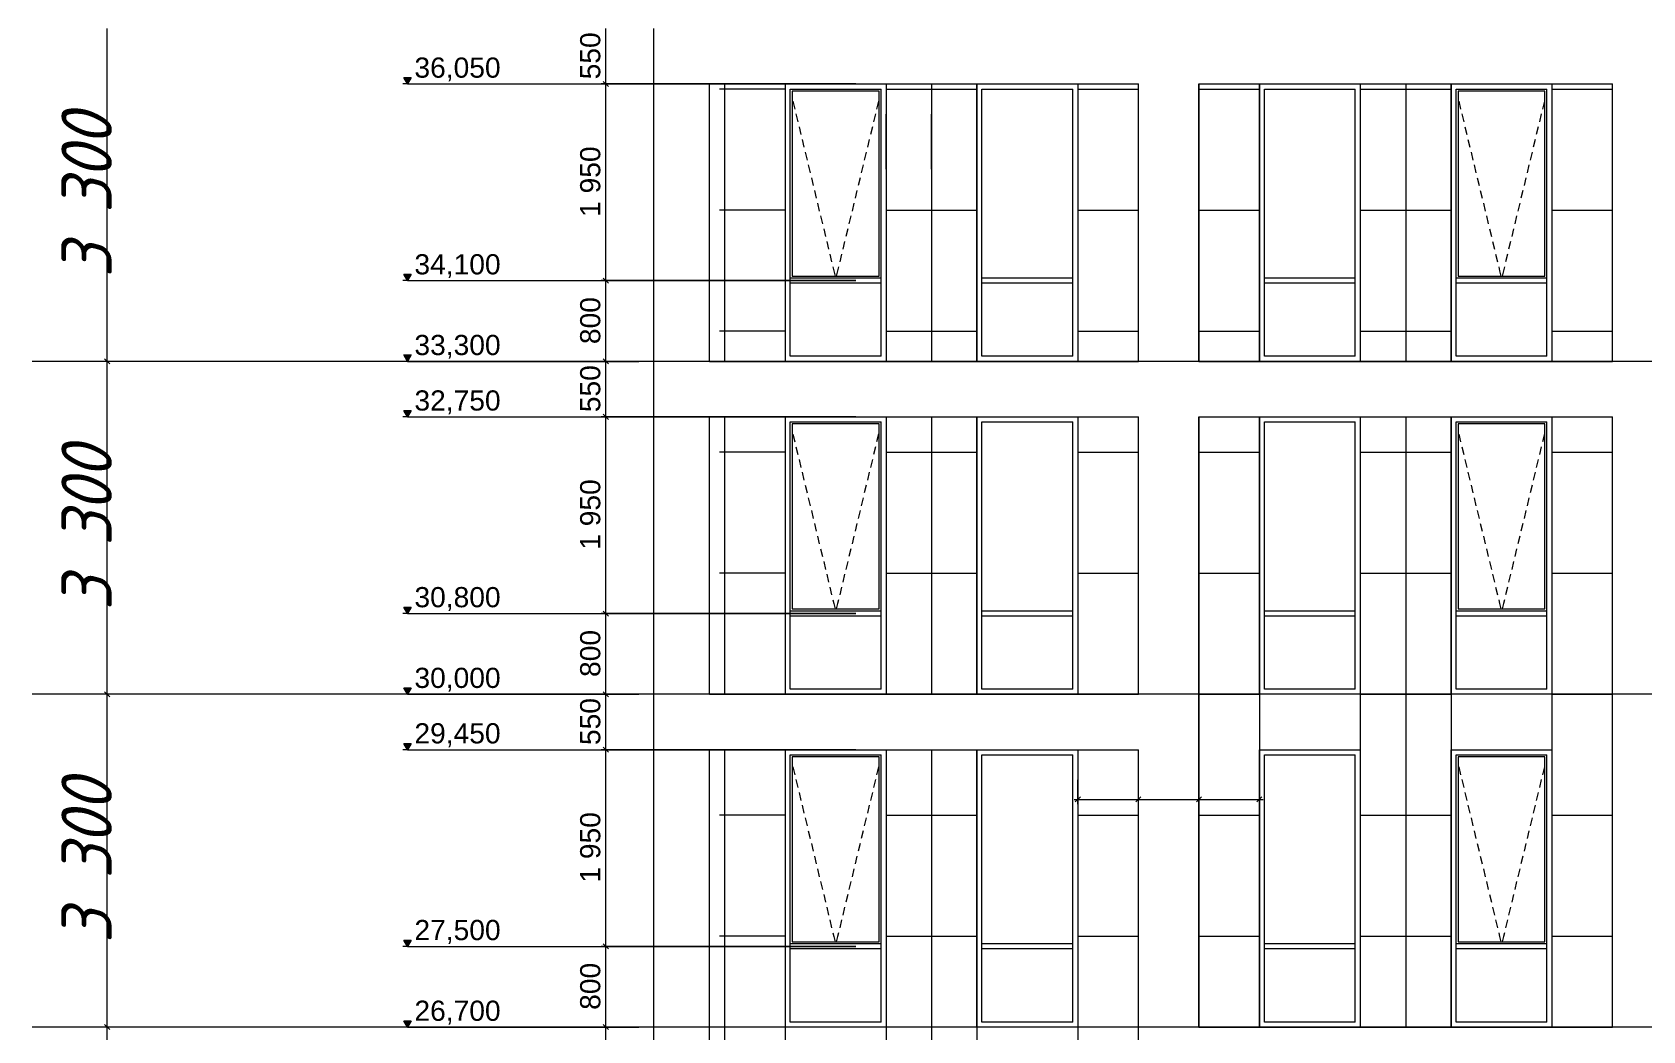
# Model space of a CAD drawing. Header units: millimetres. Extents: x 1499747 to 4230374, y -28481 to 441852.
# Drawn here: x 2604981 to 2620943, y 8880 to 18780 of the extents above; entities that cross this region are included whole.
import ezdxf
from ezdxf.xclip import XClip

# ---------------------------------------------------------------- set-up
doc = ezdxf.new("R2010")
doc.units = ezdxf.units.MM
doc.header["$MEASUREMENT"] = 0
doc.header["$XCLIPFRAME"] = 0
for name, color, linetype, lineweight in [('1 Фасад_42_Витражные окна_Ном._пера__1_Ном._пера__7', 7, 'Continuous', 18), ('1 Фасад_42_Витражные окна_Ном._пера__92_Ном._пера__233', 233, 'Continuous', 18), ('1 Фасад_42_Выступы_Ном._пера__1_Ном._пера__7', 7, 'Continuous', 18), ('1 Фасад_42_Отделка керамика_Ном._пера__1_Ном._пера__7', 7, 'Continuous', 18), ('1 Фасад_42_Размер - ГКЛ перегородки_Ном._пера__5_Ном._пера__5', 5, 'Continuous', 18), ('1 Фасад_42_Размер - Общий_Ном._пера__1_Ном._пера__7', 7, 'Continuous', 18), ('1 Фасад_42_Сетка кладки_Ном._пера__20_Ном._пера__1', 1, 'Continuous', 18), ('1 Фасад_42_Сетка кладки_Ном._пера__5_Ном._пера__5', 5, 'Continuous', 18), ('1 Фасад_42_Сетка кладки_Ном._пера__62_Ном._пера__253', 252, 'Continuous', 18)]:
    doc.layers.add(name, color=color, linetype=linetype, lineweight=lineweight)
doc.layers.add('Чертеж и Рисунок', color=7, linetype='Continuous')
doc.styles.add('СГЕНЕРИР_СТИЛЬ_1', font='')
doc.styles.add('СГЕНЕРИР_СТИЛЬ_2', font='arial.ttf')
doc.styles.get('СГЕНЕРИР_СТИЛЬ_1').set_extended_font_data('GOST Common', italic=True)

# ---------------------------------------------------------------- blocks, each defined once
blk = doc.blocks.new('Чертеж_5_42', base_point=(1557140, 9891))
at = {"layer": '1 Фасад_42_Размер - Общий_Ном._пера__1_Ном._пера__7', "linetype": 'Continuous', "true_color": 0x939598}
for points in [[(1502498, 45941), (1502535, 46004), (1502462, 46004)], [(1502498, 43991), (1502535, 44054), (1502462, 44054)], [(1502498, 43191), (1502535, 43254), (1502462, 43254)], [(1502498, 42641), (1502535, 42704), (1502462, 42704)], [(1502498, 40691), (1502535, 40754), (1502462, 40754)], [(1502498, 39891), (1502535, 39954), (1502462, 39954)], [(1502498, 39341), (1502535, 39404), (1502462, 39404)], [(1502498, 37391), (1502535, 37454), (1502462, 37454)], [(1502498, 36591), (1502535, 36654), (1502462, 36654)]]:
    blk.add_hatch(color=252, dxfattribs=at).paths.add_polyline_path(points)
at = {"layer": '1 Фасад_42_Витражные окна_Ном._пера__1_Ном._пера__7', "color": 252, "linetype": 'Continuous', "true_color": 0x939598}
for p, q in [((1506291, 45591), (1506291, 45891)), ((1506291, 45891), (1506741, 45891)), ((1506311, 45871), (1506311, 44036)), ((1507171, 45871), (1506311, 45871)), ((1506741, 45891), (1507191, 45891)), ((1507171, 44036), (1507171, 45871)), ((1507191, 45591), (1507191, 45891)), ((1508191, 45591), (1508191, 45891)), ((1508191, 45891), (1508641, 45891)), ((1508641, 45891), (1509091, 45891)), ((1509091, 45591), (1509091, 45891)), ((1510990, 45591), (1510990, 45891)), ((1510990, 45891), (1511440, 45891)), ((1511440, 45891), (1511890, 45891)), ((1511890, 45591), (1511890, 45891)), ((1512890, 45591), (1512890, 45891)), ((1512890, 45891), (1513340, 45891)), ((1512910, 45871), (1512910, 44036)), ((1513770, 45871), (1512910, 45871)), ((1513340, 45891), (1513790, 45891)), ((1513770, 44036), (1513770, 45871)), ((1513790, 45591), (1513790, 45891)), ((1506291, 44191), (1506291, 45591)), ((1507191, 44191), (1507191, 45591)), ((1508191, 44191), (1508191, 45591)), ((1509091, 44191), (1509091, 45591)), ((1510990, 44191), (1510990, 45591)), ((1511890, 44191), (1511890, 45591)), ((1512890, 44191), (1512890, 45591)), ((1513790, 44191), (1513790, 45591)), ((1506291, 44016), (1506291, 44191)), ((1507191, 44016), (1507191, 44191)), ((1508191, 44016), (1508191, 44191)), ((1509091, 44016), (1509091, 44191)), ((1510990, 44016), (1510990, 44191)), ((1511890, 44016), (1511890, 44191)), ((1512890, 44016), (1512890, 44191)), ((1513790, 44016), (1513790, 44191)), ((1506291, 43991), (1506291, 44016)), ((1506741, 44016), (1506291, 44016)), ((1506291, 43966), (1506291, 43991)), ((1506291, 43241), (1506291, 43966)), ((1506741, 43966), (1506291, 43966)), ((1506311, 44036), (1507171, 44036)), ((1507191, 44016), (1506741, 44016)), ((1507191, 43966), (1506741, 43966)), ((1507191, 43991), (1507191, 44016)), ((1507191, 43966), (1507191, 43991)), ((1507191, 43241), (1507191, 43966)), ((1508191, 43991), (1508191, 44016)), ((1508641, 44016), (1508191, 44016)), ((1508191, 43966), (1508191, 43991)), ((1508191, 43241), (1508191, 43966)), ((1508641, 43966), (1508191, 43966)), ((1509091, 44016), (1508641, 44016)), ((1509091, 43966), (1508641, 43966)), ((1509091, 43991), (1509091, 44016)), ((1509091, 43966), (1509091, 43991)), ((1509091, 43241), (1509091, 43966)), ((1510990, 43991), (1510990, 44016)), ((1511440, 44016), (1510990, 44016)), ((1510990, 43966), (1510990, 43991)), ((1510990, 43241), (1510990, 43966)), ((1511440, 43966), (1510990, 43966)), ((1511890, 44016), (1511440, 44016)), ((1511890, 43966), (1511440, 43966)), ((1511890, 43991), (1511890, 44016)), ((1511890, 43966), (1511890, 43991)), ((1511890, 43241), (1511890, 43966)), ((1512890, 43991), (1512890, 44016)), ((1513340, 44016), (1512890, 44016)), ((1512890, 43966), (1512890, 43991)), ((1512890, 43241), (1512890, 43966)), ((1513340, 43966), (1512890, 43966)), ((1512910, 44036), (1513770, 44036)), ((1513790, 44016), (1513340, 44016)), ((1513790, 43966), (1513340, 43966)), ((1513790, 43991), (1513790, 44016)), ((1513790, 43966), (1513790, 43991)), ((1513790, 43241), (1513790, 43966)), ((1506741, 43241), (1506291, 43241)), ((1507191, 43241), (1506741, 43241)), ((1508641, 43241), (1508191, 43241)), ((1509091, 43241), (1508641, 43241)), ((1511440, 43241), (1510990, 43241)), ((1511890, 43241), (1511440, 43241)), ((1513340, 43241), (1512890, 43241)), ((1513790, 43241), (1513340, 43241)), ((1506291, 42291), (1506291, 42591)), ((1506291, 42591), (1506741, 42591)), ((1506311, 42571), (1506311, 40736)), ((1507171, 42571), (1506311, 42571)), ((1506741, 42591), (1507191, 42591)), ((1507171, 40736), (1507171, 42571)), ((1507191, 42291), (1507191, 42591)), ((1508191, 42291), (1508191, 42591)), ((1508191, 42591), (1508641, 42591)), ((1508641, 42591), (1509091, 42591)), ((1509091, 42291), (1509091, 42591)), ((1510990, 42291), (1510990, 42591)), ((1510990, 42591), (1511440, 42591)), ((1511440, 42591), (1511890, 42591)), ((1511890, 42291), (1511890, 42591)), ((1512890, 42291), (1512890, 42591)), ((1512890, 42591), (1513340, 42591)), ((1512910, 42571), (1512910, 40736)), ((1513770, 42571), (1512910, 42571)), ((1513340, 42591), (1513790, 42591)), ((1513770, 40736), (1513770, 42571)), ((1513790, 42291), (1513790, 42591)), ((1506291, 40891), (1506291, 42291)), ((1507191, 40891), (1507191, 42291)), ((1508191, 40891), (1508191, 42291)), ((1509091, 40891), (1509091, 42291)), ((1510990, 40891), (1510990, 42291)), ((1511890, 40891), (1511890, 42291)), ((1512890, 40891), (1512890, 42291)), ((1513790, 40891), (1513790, 42291)), ((1506291, 40716), (1506291, 40891)), ((1507191, 40716), (1507191, 40891)), ((1508191, 40716), (1508191, 40891)), ((1509091, 40716), (1509091, 40891)), ((1510990, 40716), (1510990, 40891)), ((1511890, 40716), (1511890, 40891)), ((1512890, 40716), (1512890, 40891)), ((1513790, 40716), (1513790, 40891)), ((1506291, 40691), (1506291, 40716)), ((1506741, 40716), (1506291, 40716)), ((1506311, 40736), (1507171, 40736)), ((1507191, 40716), (1506741, 40716)), ((1507191, 40691), (1507191, 40716)), ((1508191, 40691), (1508191, 40716)), ((1508641, 40716), (1508191, 40716)), ((1509091, 40716), (1508641, 40716)), ((1509091, 40691), (1509091, 40716)), ((1510990, 40691), (1510990, 40716)), ((1511440, 40716), (1510990, 40716)), ((1511890, 40716), (1511440, 40716)), ((1511890, 40691), (1511890, 40716)), ((1512890, 40691), (1512890, 40716)), ((1513340, 40716), (1512890, 40716)), ((1512910, 40736), (1513770, 40736)), ((1513790, 40716), (1513340, 40716)), ((1513790, 40691), (1513790, 40716)), ((1506291, 40666), (1506291, 40691)), ((1506291, 39941), (1506291, 40666)), ((1506741, 40666), (1506291, 40666)), ((1507191, 40666), (1506741, 40666)), ((1507191, 40666), (1507191, 40691)), ((1507191, 39941), (1507191, 40666)), ((1508191, 40666), (1508191, 40691)), ((1508191, 39941), (1508191, 40666)), ((1508641, 40666), (1508191, 40666)), ((1509091, 40666), (1508641, 40666)), ((1509091, 40666), (1509091, 40691)), ((1509091, 39941), (1509091, 40666)), ((1510990, 40666), (1510990, 40691)), ((1510990, 39941), (1510990, 40666)), ((1511440, 40666), (1510990, 40666)), ((1511890, 40666), (1511440, 40666)), ((1511890, 40666), (1511890, 40691)), ((1511890, 39941), (1511890, 40666)), ((1512890, 40666), (1512890, 40691)), ((1512890, 39941), (1512890, 40666)), ((1513340, 40666), (1512890, 40666)), ((1513790, 40666), (1513340, 40666)), ((1513790, 40666), (1513790, 40691)), ((1513790, 39941), (1513790, 40666)), ((1506741, 39941), (1506291, 39941)), ((1507191, 39941), (1506741, 39941)), ((1508641, 39941), (1508191, 39941)), ((1509091, 39941), (1508641, 39941)), ((1511440, 39941), (1510990, 39941)), ((1511890, 39941), (1511440, 39941)), ((1513340, 39941), (1512890, 39941)), ((1513790, 39941), (1513340, 39941)), ((1506291, 38991), (1506291, 39291)), ((1506291, 39291), (1506741, 39291)), ((1506311, 39271), (1506311, 37436)), ((1507171, 39271), (1506311, 39271)), ((1506741, 39291), (1507191, 39291)), ((1507171, 37436), (1507171, 39271)), ((1507191, 38991), (1507191, 39291)), ((1508191, 38991), (1508191, 39291)), ((1508191, 39291), (1508641, 39291)), ((1508641, 39291), (1509091, 39291)), ((1509091, 38991), (1509091, 39291)), ((1510990, 38991), (1510990, 39291)), ((1510990, 39291), (1511440, 39291)), ((1511440, 39291), (1511890, 39291)), ((1511890, 38991), (1511890, 39291)), ((1512890, 38991), (1512890, 39291)), ((1512890, 39291), (1513340, 39291)), ((1512910, 39271), (1512910, 37436)), ((1513770, 39271), (1512910, 39271)), ((1513340, 39291), (1513790, 39291)), ((1513770, 37436), (1513770, 39271)), ((1513790, 38991), (1513790, 39291)), ((1506291, 37591), (1506291, 38991)), ((1507191, 37591), (1507191, 38991)), ((1508191, 37591), (1508191, 38991)), ((1509091, 37591), (1509091, 38991)), ((1510990, 37591), (1510990, 38991)), ((1511890, 37591), (1511890, 38991)), ((1512890, 37591), (1512890, 38991)), ((1513790, 37591), (1513790, 38991)), ((1506291, 37416), (1506291, 37591)), ((1507191, 37416), (1507191, 37591)), ((1508191, 37416), (1508191, 37591)), ((1509091, 37416), (1509091, 37591)), ((1510990, 37416), (1510990, 37591)), ((1511890, 37416), (1511890, 37591)), ((1512890, 37416), (1512890, 37591)), ((1513790, 37416), (1513790, 37591)), ((1506291, 37391), (1506291, 37416)), ((1506741, 37416), (1506291, 37416)), ((1506291, 37366), (1506291, 37391)), ((1506291, 36641), (1506291, 37366)), ((1506741, 37366), (1506291, 37366)), ((1506311, 37436), (1507171, 37436)), ((1507191, 37416), (1506741, 37416)), ((1507191, 37366), (1506741, 37366)), ((1507191, 37391), (1507191, 37416)), ((1507191, 37366), (1507191, 37391)), ((1507191, 36641), (1507191, 37366)), ((1508191, 37391), (1508191, 37416)), ((1508641, 37416), (1508191, 37416)), ((1508191, 37366), (1508191, 37391)), ((1508191, 36641), (1508191, 37366)), ((1508641, 37366), (1508191, 37366)), ((1509091, 37416), (1508641, 37416)), ((1509091, 37366), (1508641, 37366)), ((1509091, 37391), (1509091, 37416)), ((1509091, 37366), (1509091, 37391)), ((1509091, 36641), (1509091, 37366)), ((1510990, 37391), (1510990, 37416)), ((1511440, 37416), (1510990, 37416)), ((1510990, 37366), (1510990, 37391)), ((1510990, 36641), (1510990, 37366)), ((1511440, 37366), (1510990, 37366)), ((1511890, 37416), (1511440, 37416)), ((1511890, 37366), (1511440, 37366)), ((1511890, 37391), (1511890, 37416)), ((1511890, 37366), (1511890, 37391)), ((1511890, 36641), (1511890, 37366)), ((1512890, 37391), (1512890, 37416)), ((1513340, 37416), (1512890, 37416)), ((1512890, 37366), (1512890, 37391)), ((1512890, 36641), (1512890, 37366)), ((1513340, 37366), (1512890, 37366)), ((1512910, 37436), (1513770, 37436)), ((1513790, 37416), (1513340, 37416)), ((1513790, 37366), (1513340, 37366)), ((1513790, 37391), (1513790, 37416)), ((1513790, 37366), (1513790, 37391)), ((1513790, 36641), (1513790, 37366)), ((1506741, 36641), (1506291, 36641)), ((1507191, 36641), (1506741, 36641)), ((1508641, 36641), (1508191, 36641)), ((1509091, 36641), (1508641, 36641)), ((1511440, 36641), (1510990, 36641)), ((1511890, 36641), (1511440, 36641)), ((1513340, 36641), (1512890, 36641)), ((1513790, 36641), (1513340, 36641))]:
    blk.add_line(p, q, dxfattribs=at)
at = {"layer": '1 Фасад_42_Витражные окна_Ном._пера__92_Ном._пера__233', "color": 252, "linetype": 'Continuous', "true_color": 0x939598}
for p, q in [((1506317, 45770), (1506335, 45692)), ((1507166, 45770), (1507147, 45692)), ((1512916, 45770), (1512935, 45692)), ((1513765, 45770), (1513746, 45692)), ((1506347, 45644), (1506366, 45566)), ((1506378, 45517), (1506396, 45439)), ((1507105, 45517), (1507086, 45439)), ((1507135, 45644), (1507116, 45566)), ((1512946, 45644), (1512965, 45566)), ((1512977, 45517), (1512996, 45439)), ((1513704, 45517), (1513685, 45439)), ((1513734, 45644), (1513715, 45566)), ((1506408, 45391), (1506427, 45313)), ((1507074, 45391), (1507055, 45313)), ((1513007, 45391), (1513026, 45313)), ((1513673, 45391), (1513654, 45313)), ((1506439, 45264), (1506457, 45187)), ((1507044, 45264), (1507025, 45187)), ((1513038, 45264), (1513057, 45187)), ((1513643, 45264), (1513624, 45187)), ((1506469, 45138), (1506488, 45060)), ((1507013, 45138), (1506994, 45060)), ((1513068, 45138), (1513087, 45060)), ((1513612, 45138), (1513593, 45060)), ((1506500, 45012), (1506518, 44934)), ((1506530, 44885), (1506549, 44808)), ((1506952, 44885), (1506933, 44808)), ((1506983, 45012), (1506964, 44934)), ((1513099, 45012), (1513118, 44934)), ((1513129, 44885), (1513148, 44808)), ((1513551, 44885), (1513532, 44808)), ((1513582, 45012), (1513563, 44934)), ((1506561, 44759), (1506579, 44681)), ((1506922, 44759), (1506903, 44681)), ((1513160, 44759), (1513179, 44681)), ((1513521, 44759), (1513502, 44681)), ((1506591, 44633), (1506610, 44555)), ((1506891, 44633), (1506872, 44555)), ((1513190, 44633), (1513209, 44555)), ((1513490, 44633), (1513471, 44555)), ((1506622, 44506), (1506640, 44428)), ((1506652, 44380), (1506671, 44302)), ((1506830, 44380), (1506811, 44302)), ((1506861, 44506), (1506842, 44428)), ((1513221, 44506), (1513240, 44428)), ((1513251, 44380), (1513270, 44302)), ((1513429, 44380), (1513410, 44302)), ((1513460, 44506), (1513441, 44428)), ((1506683, 44253), (1506701, 44176)), ((1506800, 44253), (1506781, 44176)), ((1513282, 44253), (1513301, 44176)), ((1513399, 44253), (1513380, 44176)), ((1506713, 44127), (1506722, 44089)), ((1506722, 44089), (1506735, 44036)), ((1506760, 44089), (1506747, 44036)), ((1506769, 44127), (1506760, 44089)), ((1513312, 44127), (1513321, 44089)), ((1513321, 44089), (1513334, 44036)), ((1513359, 44089), (1513346, 44036)), ((1513368, 44127), (1513359, 44089)), ((1506317, 42470), (1506335, 42392)), ((1507166, 42470), (1507147, 42392)), ((1512916, 42470), (1512935, 42392)), ((1513765, 42470), (1513746, 42392)), ((1506347, 42344), (1506366, 42266)), ((1507135, 42344), (1507116, 42266)), ((1512946, 42344), (1512965, 42266)), ((1513734, 42344), (1513715, 42266)), ((1506378, 42217), (1506396, 42139)), ((1507105, 42217), (1507086, 42139)), ((1512977, 42217), (1512996, 42139)), ((1513704, 42217), (1513685, 42139)), ((1506408, 42091), (1506427, 42013)), ((1507074, 42091), (1507055, 42013)), ((1513007, 42091), (1513026, 42013)), ((1513673, 42091), (1513654, 42013)), ((1506439, 41964), (1506457, 41887)), ((1506469, 41838), (1506488, 41760)), ((1507013, 41838), (1506994, 41760)), ((1507044, 41964), (1507025, 41887)), ((1513038, 41964), (1513057, 41887)), ((1513068, 41838), (1513087, 41760)), ((1513612, 41838), (1513593, 41760)), ((1513643, 41964), (1513624, 41887)), ((1506500, 41712), (1506518, 41634)), ((1506983, 41712), (1506964, 41634)), ((1513099, 41712), (1513118, 41634)), ((1513582, 41712), (1513563, 41634)), ((1506530, 41585), (1506549, 41508)), ((1506952, 41585), (1506933, 41508)), ((1513129, 41585), (1513148, 41508)), ((1513551, 41585), (1513532, 41508)), ((1506561, 41459), (1506579, 41381)), ((1506922, 41459), (1506903, 41381)), ((1513160, 41459), (1513179, 41381)), ((1513521, 41459), (1513502, 41381)), ((1506591, 41333), (1506610, 41255)), ((1506622, 41206), (1506640, 41128)), ((1506861, 41206), (1506842, 41128)), ((1506891, 41333), (1506872, 41255)), ((1513190, 41333), (1513209, 41255)), ((1513221, 41206), (1513240, 41128)), ((1513460, 41206), (1513441, 41128)), ((1513490, 41333), (1513471, 41255)), ((1506652, 41080), (1506671, 41002)), ((1506830, 41080), (1506811, 41002)), ((1513251, 41080), (1513270, 41002)), ((1513429, 41080), (1513410, 41002)), ((1506683, 40953), (1506701, 40876)), ((1506800, 40953), (1506781, 40876)), ((1513282, 40953), (1513301, 40876)), ((1513399, 40953), (1513380, 40876)), ((1506713, 40827), (1506722, 40789)), ((1506722, 40789), (1506735, 40736)), ((1506760, 40789), (1506747, 40736)), ((1506769, 40827), (1506760, 40789)), ((1513312, 40827), (1513321, 40789)), ((1513321, 40789), (1513334, 40736)), ((1513359, 40789), (1513346, 40736)), ((1513368, 40827), (1513359, 40789)), ((1506317, 39170), (1506335, 39092)), ((1507166, 39170), (1507147, 39092)), ((1512916, 39170), (1512935, 39092)), ((1513765, 39170), (1513746, 39092)), ((1506347, 39044), (1506366, 38966)), ((1507135, 39044), (1507116, 38966)), ((1512946, 39044), (1512965, 38966)), ((1513734, 39044), (1513715, 38966)), ((1506378, 38917), (1506396, 38839)), ((1506408, 38791), (1506427, 38713)), ((1507074, 38791), (1507055, 38713)), ((1507105, 38917), (1507086, 38839)), ((1512977, 38917), (1512996, 38839)), ((1513007, 38791), (1513026, 38713)), ((1513673, 38791), (1513654, 38713)), ((1513704, 38917), (1513685, 38839)), ((1506439, 38664), (1506457, 38587)), ((1507044, 38664), (1507025, 38587)), ((1513038, 38664), (1513057, 38587)), ((1513643, 38664), (1513624, 38587)), ((1506469, 38538), (1506488, 38460)), ((1507013, 38538), (1506994, 38460)), ((1513068, 38538), (1513087, 38460)), ((1513612, 38538), (1513593, 38460)), ((1506500, 38412), (1506518, 38334)), ((1506983, 38412), (1506964, 38334)), ((1513099, 38412), (1513118, 38334)), ((1513582, 38412), (1513563, 38334)), ((1506530, 38285), (1506549, 38208)), ((1506561, 38159), (1506579, 38081)), ((1506922, 38159), (1506903, 38081)), ((1506952, 38285), (1506933, 38208)), ((1513129, 38285), (1513148, 38208)), ((1513160, 38159), (1513179, 38081)), ((1513521, 38159), (1513502, 38081)), ((1513551, 38285), (1513532, 38208)), ((1506591, 38033), (1506610, 37955)), ((1506891, 38033), (1506872, 37955)), ((1513190, 38033), (1513209, 37955)), ((1513490, 38033), (1513471, 37955)), ((1506622, 37906), (1506640, 37828)), ((1506861, 37906), (1506842, 37828)), ((1513221, 37906), (1513240, 37828)), ((1513460, 37906), (1513441, 37828)), ((1506652, 37780), (1506671, 37702)), ((1506830, 37780), (1506811, 37702)), ((1513251, 37780), (1513270, 37702)), ((1513429, 37780), (1513410, 37702)), ((1506683, 37653), (1506701, 37576)), ((1506713, 37527), (1506722, 37489)), ((1506769, 37527), (1506760, 37489)), ((1506800, 37653), (1506781, 37576)), ((1513282, 37653), (1513301, 37576)), ((1513312, 37527), (1513321, 37489)), ((1513368, 37527), (1513359, 37489)), ((1513399, 37653), (1513380, 37576)), ((1506722, 37489), (1506735, 37436)), ((1506760, 37489), (1506747, 37436)), ((1513321, 37489), (1513334, 37436)), ((1513359, 37489), (1513346, 37436))]:
    blk.add_line(p, q, dxfattribs=at)
at = {"layer": '1 Фасад_42_Выступы_Ном._пера__1_Ном._пера__7', "color": 252, "linetype": 'Continuous', "true_color": 0x939598}
for p, q in [((1504940, 19541), (1504940, 46491)), ((1505490, 45941), (1509741, 45941)), ((1505490, 43191), (1505490, 45941)), ((1509741, 43191), (1509741, 45941)), ((1510341, 45941), (1514441, 45941)), ((1510341, 43191), (1510341, 45941)), ((1514441, 43191), (1514441, 45941)), ((1505490, 43191), (1509741, 43191)), ((1510341, 43191), (1514441, 43191)), ((1505490, 39891), (1505490, 42641)), ((1505490, 42641), (1509741, 42641)), ((1509741, 39891), (1509741, 42641)), ((1510341, 36591), (1510341, 42641)), ((1510341, 42641), (1514441, 42641)), ((1514441, 36591), (1514441, 42641)), ((1505490, 39891), (1509741, 39891)), ((1505490, 33291), (1505490, 39341)), ((1505490, 39341), (1509741, 39341)), ((1509741, 33291), (1509741, 39341)), ((1510341, 36591), (1514441, 36591))]:
    blk.add_line(p, q, dxfattribs=at)
at = {"layer": '1 Фасад_42_Отделка керамика_Ном._пера__1_Ном._пера__7', "color": 252, "linetype": 'Continuous', "true_color": 0x939598}
for p, q in [((1507241, 45941), (1507241, 43191)), ((1508141, 43191), (1508141, 45941)), ((1509141, 45941), (1509141, 43191)), ((1510940, 43191), (1510940, 45941)), ((1511940, 45941), (1511940, 43191)), ((1512840, 43191), (1512840, 45941)), ((1507241, 42641), (1507241, 39891)), ((1508141, 39891), (1508141, 42641)), ((1509141, 42641), (1509141, 39891)), ((1510940, 39891), (1510940, 42641)), ((1511940, 42641), (1511940, 39891)), ((1512840, 39891), (1512840, 42641)), ((1511940, 39891), (1510940, 39891)), ((1513840, 39891), (1512840, 39891)), ((1507241, 39341), (1507241, 36591)), ((1508141, 36591), (1508141, 39341)), ((1509141, 39341), (1509141, 36591)), ((1510940, 36591), (1510940, 39341)), ((1510940, 39341), (1511940, 39341)), ((1511940, 39341), (1511940, 36591)), ((1512840, 36591), (1512840, 39341)), ((1512840, 39341), (1513840, 39341)), ((1507241, 36591), (1506241, 36591)), ((1509141, 36591), (1508141, 36591))]:
    blk.add_line(p, q, dxfattribs=at)
at = {"layer": '1 Фасад_42_Размер - ГКЛ перегородки_Ном._пера__5_Ном._пера__5', "color": 252, "linetype": 'Continuous', "true_color": 0x939598}
for p, q in [((1499521, 43191), (1499521, 46491)), ((1499568, 43191), (1498778, 43191)), ((1499568, 43191), (1498778, 43191)), ((1499496, 43216), (1499546, 43166)), ((1499496, 43216), (1499546, 43166)), ((1499521, 39891), (1499521, 43191)), ((1499496, 39916), (1499546, 39866)), ((1499496, 39916), (1499546, 39866)), ((1499568, 39891), (1498778, 39891)), ((1499568, 39891), (1498778, 39891)), ((1499521, 36591), (1499521, 39891)), ((1499568, 36591), (1498778, 36591)), ((1499568, 36591), (1498778, 36591)), ((1499496, 36616), (1499546, 36566)), ((1499496, 36616), (1499546, 36566)), ((1499521, 33291), (1499521, 36591))]:
    blk.add_line(p, q, dxfattribs=at)
at = {"layer": '1 Фасад_42_Размер - Общий_Ном._пера__1_Ном._пера__7', "color": 252, "linetype": 'Continuous', "true_color": 0x939598}
for p, q in [((1504463, 45941), (1504463, 46491)), ((1502498, 45941), (1502462, 46004)), ((1502462, 46004), (1502535, 46004)), ((1502535, 46004), (1502498, 45941)), ((1502498, 45941), (1502452, 45941)), ((1502498, 45941), (1506941, 45941)), ((1506941, 45941), (1504416, 45941)), ((1506941, 45941), (1504416, 45941)), ((1504438, 45966), (1504488, 45916)), ((1504438, 45966), (1504488, 45916)), ((1504463, 43991), (1504463, 45941)), ((1502498, 43991), (1502452, 43991)), ((1502498, 43991), (1502462, 44054)), ((1502462, 44054), (1502535, 44054)), ((1502535, 44054), (1502498, 43991)), ((1502498, 43991), (1506941, 43991)), ((1506941, 43991), (1504416, 43991)), ((1506941, 43991), (1504416, 43991)), ((1504438, 44016), (1504488, 43966)), ((1504438, 44016), (1504488, 43966)), ((1504463, 43191), (1504463, 43991)), ((1502498, 43191), (1502452, 43191)), ((1502498, 43191), (1502462, 43254)), ((1502462, 43254), (1502535, 43254)), ((1502535, 43254), (1502498, 43191)), ((1502498, 43191), (1504790, 43191)), ((1504790, 43191), (1504416, 43191)), ((1504790, 43191), (1504416, 43191)), ((1504438, 43216), (1504488, 43166)), ((1504438, 43216), (1504488, 43166)), ((1504463, 42641), (1504463, 43191)), ((1502498, 42641), (1502452, 42641)), ((1502498, 42641), (1502462, 42704)), ((1502462, 42704), (1502535, 42704)), ((1502535, 42704), (1502498, 42641)), ((1502498, 42641), (1506941, 42641)), ((1506941, 42641), (1504416, 42641)), ((1506941, 42641), (1504416, 42641)), ((1504438, 42666), (1504488, 42616)), ((1504438, 42666), (1504488, 42616)), ((1504463, 40691), (1504463, 42641)), ((1502498, 40691), (1502462, 40754)), ((1502462, 40754), (1502535, 40754)), ((1502535, 40754), (1502498, 40691)), ((1504438, 40716), (1504488, 40666)), ((1504438, 40716), (1504488, 40666)), ((1502498, 40691), (1502452, 40691)), ((1502498, 40691), (1506941, 40691)), ((1506941, 40691), (1504416, 40691)), ((1506941, 40691), (1504416, 40691)), ((1504463, 39891), (1504463, 40691)), ((1502498, 39891), (1502462, 39954)), ((1502462, 39954), (1502535, 39954)), ((1502535, 39954), (1502498, 39891)), ((1504438, 39916), (1504488, 39866)), ((1504438, 39916), (1504488, 39866)), ((1502498, 39891), (1502452, 39891)), ((1502498, 39891), (1504790, 39891)), ((1504790, 39891), (1504416, 39891)), ((1504790, 39891), (1504416, 39891)), ((1504463, 39341), (1504463, 39891)), ((1502498, 39341), (1502452, 39341)), ((1502498, 39341), (1502462, 39404)), ((1502462, 39404), (1502535, 39404)), ((1502535, 39404), (1502498, 39341)), ((1502498, 39341), (1506941, 39341)), ((1506941, 39341), (1504416, 39341)), ((1506941, 39341), (1504416, 39341)), ((1504438, 39366), (1504488, 39316)), ((1504438, 39366), (1504488, 39316)), ((1504463, 37391), (1504463, 39341)), ((1502498, 37391), (1502452, 37391)), ((1502498, 37391), (1502462, 37454)), ((1502462, 37454), (1502535, 37454)), ((1502535, 37454), (1502498, 37391)), ((1502498, 37391), (1506941, 37391)), ((1506941, 37391), (1504416, 37391)), ((1506941, 37391), (1504416, 37391)), ((1504438, 37416), (1504488, 37366)), ((1504438, 37416), (1504488, 37366)), ((1504463, 36591), (1504463, 37391)), ((1502498, 36591), (1502452, 36591)), ((1502498, 36591), (1502462, 36654)), ((1502462, 36654), (1502535, 36654)), ((1502535, 36654), (1502498, 36591)), ((1502498, 36591), (1504790, 36591)), ((1504790, 36591), (1504416, 36591)), ((1504790, 36591), (1504416, 36591)), ((1504438, 36616), (1504488, 36566)), ((1504438, 36616), (1504488, 36566)), ((1504463, 36041), (1504463, 36591))]:
    blk.add_line(p, q, dxfattribs=at)
at = {"layer": '1 Фасад_42_Сетка кладки_Ном._пера__20_Ном._пера__1', "color": 252, "linetype": 'Continuous', "true_color": 0x939598}
for p, q in [((1507241, 45095), (1507241, 45641)), ((1507691, 45095), (1507691, 45641)), ((1507691, 45095), (1507691, 45641)), ((1508141, 45095), (1508141, 45641)), ((1509141, 38801), (1509141, 39041)), ((1509741, 38801), (1509741, 39041)), ((1509741, 38801), (1509741, 39041)), ((1510341, 38801), (1510341, 39013)), ((1510341, 38801), (1510341, 39013)), ((1510940, 38801), (1510940, 39041)), ((1509103, 38848), (1509141, 38848)), ((1509166, 38873), (1509116, 38823)), ((1509141, 38848), (1509741, 38848)), ((1509766, 38873), (1509716, 38823)), ((1509766, 38873), (1509716, 38823)), ((1509741, 38848), (1510341, 38848)), ((1510366, 38873), (1510316, 38823)), ((1510366, 38873), (1510316, 38823)), ((1510341, 38848), (1510940, 38848)), ((1510915, 38823), (1510965, 38873)), ((1510940, 38848), (1510978, 38848))]:
    blk.add_line(p, q, dxfattribs=at)
at = {"layer": '1 Фасад_42_Сетка кладки_Ном._пера__5_Ном._пера__5', "color": 252, "linetype": 'Continuous', "true_color": 0x939598}
for p, q in [((1529845, 43191), (1498778, 43191)), ((1529845, 43191), (1498778, 43191)), ((1529845, 39891), (1498778, 39891)), ((1529845, 39891), (1498778, 39891)), ((1529845, 36591), (1498778, 36591)), ((1529845, 36591), (1498778, 36591))]:
    blk.add_line(p, q, dxfattribs=at)
at = {"layer": '1 Фасад_42_Сетка кладки_Ном._пера__62_Ном._пера__253', "color": 252, "linetype": 'Continuous', "true_color": 0x939598}
for p, q in [((1506241, 45891), (1505590, 45891)), ((1505640, 45941), (1505640, 43191)), ((1506241, 45941), (1506241, 43191)), ((1507240, 45941), (1507240, 43191)), ((1507241, 45891), (1508141, 45891)), ((1507691, 45941), (1507691, 43191)), ((1508141, 45941), (1508141, 43191)), ((1509140, 45941), (1509140, 43191)), ((1509140, 45891), (1509141, 45891)), ((1509141, 45891), (1509741, 45891)), ((1510341, 45941), (1510341, 43191)), ((1510341, 45891), (1510940, 45891)), ((1510940, 45891), (1510941, 45891)), ((1510941, 45941), (1510941, 43191)), ((1511940, 45941), (1511940, 43191)), ((1511940, 45891), (1512840, 45891)), ((1512391, 45941), (1512391, 43191)), ((1512841, 45941), (1512841, 43191)), ((1513840, 45941), (1513840, 43191)), ((1513840, 45891), (1514441, 45891)), ((1506241, 44691), (1505590, 44691)), ((1507241, 44691), (1508141, 44691)), ((1509140, 44691), (1509141, 44691)), ((1509141, 44691), (1509741, 44691)), ((1510341, 44691), (1510940, 44691)), ((1510940, 44691), (1510941, 44691)), ((1511940, 44691), (1512840, 44691)), ((1513840, 44691), (1514441, 44691)), ((1506241, 43491), (1505590, 43491)), ((1507241, 43491), (1508141, 43491)), ((1509140, 43491), (1509141, 43491)), ((1509141, 43491), (1509741, 43491)), ((1510341, 43491), (1510940, 43491)), ((1510940, 43491), (1510941, 43491)), ((1511940, 43491), (1512840, 43491)), ((1513840, 43491), (1514441, 43491)), ((1505640, 42641), (1505640, 39891)), ((1506241, 42641), (1506241, 39891)), ((1507240, 42641), (1507240, 39891)), ((1507691, 42641), (1507691, 39891)), ((1508141, 42641), (1508141, 39891)), ((1509140, 42641), (1509140, 39891)), ((1510341, 42641), (1510341, 36591)), ((1510941, 42641), (1510941, 39891)), ((1511940, 42641), (1511940, 36591)), ((1512391, 42641), (1512391, 36591)), ((1512841, 42641), (1512841, 39891)), ((1513840, 42641), (1513840, 39891)), ((1506241, 42291), (1505590, 42291)), ((1507241, 42291), (1508141, 42291)), ((1509140, 42291), (1509141, 42291)), ((1509141, 42291), (1509741, 42291)), ((1510341, 42291), (1510940, 42291)), ((1510940, 42291), (1510941, 42291)), ((1511940, 42291), (1512840, 42291)), ((1513840, 42291), (1514441, 42291)), ((1506241, 41091), (1505590, 41091)), ((1507241, 41091), (1508141, 41091)), ((1509140, 41091), (1509141, 41091)), ((1509141, 41091), (1509741, 41091)), ((1510341, 41091), (1510940, 41091)), ((1510940, 41091), (1510941, 41091)), ((1511940, 41091), (1512840, 41091)), ((1513840, 41091), (1514441, 41091)), ((1510341, 39891), (1510941, 39891)), ((1510941, 39891), (1510941, 39341)), ((1511940, 39891), (1512840, 39891)), ((1512841, 39891), (1512841, 39341)), ((1513840, 39891), (1513840, 39341)), ((1513840, 39891), (1514441, 39891)), ((1505640, 39341), (1505640, 33291)), ((1506241, 39341), (1506241, 36591)), ((1507240, 39341), (1507240, 36591)), ((1507691, 39341), (1507691, 33291)), ((1508141, 39341), (1508141, 36591)), ((1509140, 39341), (1509140, 36591)), ((1510941, 39341), (1510941, 36591)), ((1512841, 39341), (1512841, 36591)), ((1513840, 39341), (1513840, 36591)), ((1506241, 38691), (1505590, 38691)), ((1507241, 38691), (1508141, 38691)), ((1509140, 38691), (1509141, 38691)), ((1509141, 38691), (1509741, 38691)), ((1510341, 38691), (1510940, 38691)), ((1510940, 38691), (1510941, 38691)), ((1511940, 38691), (1512840, 38691)), ((1513840, 38691), (1514441, 38691)), ((1506241, 37491), (1505590, 37491)), ((1507241, 37491), (1508141, 37491)), ((1509140, 37491), (1509141, 37491)), ((1509141, 37491), (1509741, 37491)), ((1510341, 37491), (1510940, 37491)), ((1510940, 37491), (1510941, 37491)), ((1511940, 37491), (1512840, 37491)), ((1513840, 37491), (1514441, 37491)), ((1506241, 36591), (1506241, 36041)), ((1507240, 36591), (1507240, 36041)), ((1508141, 36591), (1508141, 36041)), ((1509140, 36591), (1509140, 36041))]:
    blk.add_line(p, q, dxfattribs=at)
at = {"layer": '1 Фасад_42_Размер - ГКЛ перегородки_Ном._пера__5_Ном._пера__5', "color": 252, "linetype": 'Continuous', "true_color": 0x939598, "char_height": 500, "attachment_point": 7, "rotation": 90, "style": 'СГЕНЕРИР_СТИЛЬ_1'}
for insert in [(1499567, 44022), (1499567, 40722), (1499567, 37422)]:
    blk.add_mtext('\\A1;{\\pql;\\fGOST Common|b0|i1|c204|p0;\\W1.000000;3\xa0300}', dxfattribs=dict(at, insert=insert))
at = {"layer": '1 Фасад_42_Размер - Общий_Ном._пера__1_Ном._пера__7', "color": 252, "linetype": 'Continuous', "true_color": 0x939598, "char_height": 200, "attachment_point": 7, "rotation": 90, "style": 'СГЕНЕРИР_СТИЛЬ_2'}
for s, insert in [('\\A1;{\\pql;\\fArial|b0|i0|c204|p0;\\W1.000000;550}', (1504411, 45987)), ('\\A1;{\\pql;\\fArial|b0|i0|c204|p0;\\W1.000000;1\xa0950}', (1504411, 44623)), ('\\A1;{\\pql;\\fArial|b0|i0|c204|p0;\\W1.000000;800}', (1504411, 43362)), ('\\A1;{\\pql;\\fArial|b0|i0|c204|p0;\\W1.000000;550}', (1504411, 42687)), ('\\A1;{\\pql;\\fArial|b0|i0|c204|p0;\\W1.000000;1\xa0950}', (1504411, 41323)), ('\\A1;{\\pql;\\fArial|b0|i0|c204|p0;\\W1.000000;800}', (1504411, 40062)), ('\\A1;{\\pql;\\fArial|b0|i0|c204|p0;\\W1.000000;550}', (1504411, 39387)), ('\\A1;{\\pql;\\fArial|b0|i0|c204|p0;\\W1.000000;1\xa0950}', (1504411, 38023)), ('\\A1;{\\pql;\\fArial|b0|i0|c204|p0;\\W1.000000;800}', (1504411, 36762))]:
    blk.add_mtext(s, dxfattribs=dict(at, insert=insert))
at = {"layer": '1 Фасад_42_Размер - Общий_Ном._пера__1_Ном._пера__7', "color": 252, "linetype": 'Continuous', "true_color": 0x939598, "char_height": 200, "attachment_point": 7, "style": 'СГЕНЕРИР_СТИЛЬ_2'}
for s, insert in [('\\A1;{\\pql;\\fArial|b0|i0|c204|p0;\\W1.000000;36,050}', (1502566, 45966)), ('\\A1;{\\pql;\\fArial|b0|i0|c204|p0;\\W1.000000;34,100}', (1502566, 44016)), ('\\A1;{\\pql;\\fArial|b0|i0|c204|p0;\\W1.000000;33,300}', (1502566, 43216)), ('\\A1;{\\pql;\\fArial|b0|i0|c204|p0;\\W1.000000;32,750}', (1502566, 42666)), ('\\A1;{\\pql;\\fArial|b0|i0|c204|p0;\\W1.000000;30,800}', (1502566, 40716)), ('\\A1;{\\pql;\\fArial|b0|i0|c204|p0;\\W1.000000;30,000}', (1502566, 39916)), ('\\A1;{\\pql;\\fArial|b0|i0|c204|p0;\\W1.000000;29,450}', (1502566, 39366)), ('\\A1;{\\pql;\\fArial|b0|i0|c204|p0;\\W1.000000;27,500}', (1502566, 37416)), ('\\A1;{\\pql;\\fArial|b0|i0|c204|p0;\\W1.000000;26,700}', (1502566, 36616))]:
    blk.add_mtext(s, dxfattribs=dict(at, insert=insert))

msp = doc.modelspace()

# ---------------------------------------------------------------- block references
at = {"layer": 'Чертеж и Рисунок', "linetype": 'Continuous'}
ref = msp.add_blockref('Чертеж_5_42', (2663343.31682, -17783.33843), dxfattribs=at)
XClip(ref).set_block_clipping_path([(1496000, -1299.0576434789), (1580000, 60181.6414690267)])

doc.saveas('drawing.dxf')
